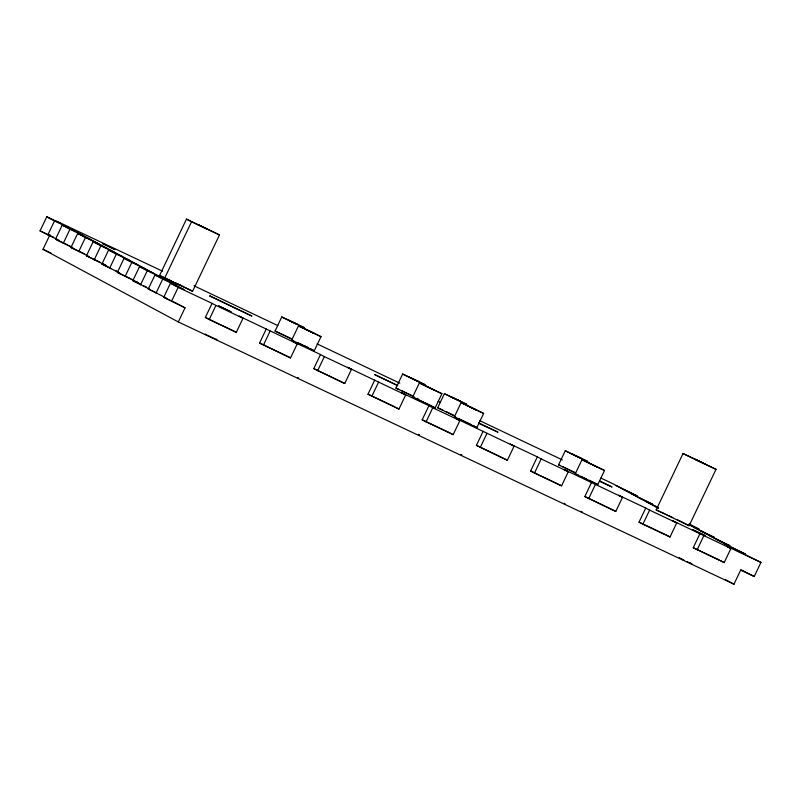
<?xml version="1.0" encoding="UTF-8"?>
<svg xmlns="http://www.w3.org/2000/svg" width="801" height="801" viewBox="0 0 801 801"><rect width="100%" height="100%" fill="white"/><g stroke="black" fill="none" stroke-linecap="round" stroke-linejoin="round"><path stroke-width="1.2" d="M59.074 240.37L40.05 230.888L46.768 216.801L60.325 223.199M47.78 235.043L54.498 220.956L46.768 216.801M689.421 524.885L739.663 551.869L760.95 562.412L754.232 576.5L740.675 570.112L733.956 584.199L178.303 321.942L43.014 249.301L50.002 234.653M72.28 247.609L55.509 239.199L62.228 225.101L75.785 231.499M63.239 243.344L69.967 229.256L62.228 225.101M88.871 256.44L70.969 247.499L77.697 233.401L91.244 239.799M78.698 251.644L85.427 237.557L77.697 233.401M106.583 265.812L86.438 255.799L93.156 241.702L106.703 248.1M94.168 259.945L100.886 245.857L93.156 241.702M119.79 273.051L101.897 264.1L108.616 250.012L122.173 256.4M109.627 268.255L116.345 254.157L108.616 250.012M135.739 281.391L138.643 282.953L117.357 272.4L124.075 258.312L137.632 264.71M125.086 276.555L131.805 262.458L124.075 258.312M149.587 289.121L132.816 280.7L139.534 266.613L153.091 273.011M140.545 284.856L147.264 270.758L139.534 266.613M166.167 297.952L148.275 289.001L155.004 274.913L168.55 281.311M159.609 275.464L186.493 219.104L219.474 234.913L192.59 291.274L159.609 275.464L163.524 277.226M156.005 293.156L162.733 279.068L155.004 274.913M164.646 278.167L191.529 221.807L186.493 219.104M178.303 321.942L185.021 307.854L163.734 297.311L170.463 283.214L184.01 289.612L56.46 221.126L162.623 271.229M171.464 301.456L178.192 287.369L170.463 283.214M266.282 328.941L259.564 343.038L290.533 357.907L297.251 343.809L239.179 316.155L243.043 318.227L236.325 332.315L209.211 319.529L205.346 317.446L212.075 303.359L178.192 287.369M209.211 319.529L215.94 305.431L212.075 303.359M263.429 345.111L270.147 331.023M292.105 339.354L275.043 331.053L281.762 316.966L304.31 327.709L281.762 316.966M303.199 345.672L291.744 340.014L298.463 325.927L309.667 331.193M302.948 345.281L298.783 343.379L314.282 350.768L321.011 336.67L309.556 331.023M374.698 380.115L367.979 394.202L398.948 409.071L405.676 394.983L347.594 367.319L351.459 369.401L344.74 383.489L313.772 368.62L320.49 354.533L293.386 341.737L297.251 343.809M317.637 370.693L324.355 356.605L320.49 354.533M371.844 396.285L378.563 382.187M414.538 397.126L395.934 388.105L402.653 374.017L425.201 384.76L413.997 379.494M412.625 397.076L419.354 382.988L441.902 393.732L435.173 407.819L412.625 397.076L423.719 402.172M483.123 431.288L476.405 445.376L507.373 460.245L514.092 446.157L456.019 418.492L459.884 420.565L453.166 434.663L426.052 421.867L422.187 419.794L428.915 405.696L401.812 392.911L405.676 394.983M426.052 421.867L432.78 407.779L428.915 405.696M454.738 416.109L437.676 407.809L444.395 393.722L455.599 398.988M454.367 416.78L461.096 402.683L483.644 413.426L476.915 427.524L454.367 416.78L455.789 417.351M480.27 447.449L486.988 433.361M591.538 482.462L584.82 496.55L615.789 511.418L622.517 497.331L564.435 469.666L568.299 471.739L561.581 485.837L534.477 473.041L530.612 470.968L537.331 456.87L510.227 444.074L514.092 446.157M534.477 473.041L541.196 458.943L537.331 456.87M575.629 473.171L558.567 464.87L565.286 450.773L587.834 461.516L576.62 456.25M575.258 473.832L581.987 459.744L604.525 470.487L597.806 484.575L575.258 473.832L578.432 475.203M588.685 498.623L595.403 484.535M699.964 533.626L693.245 547.724L724.214 562.592L730.933 548.495L672.86 520.84L676.725 522.913L670.006 537L642.893 524.214L639.028 522.132L645.756 508.044L618.652 495.248L622.517 497.331M642.893 524.214L649.621 510.117L645.756 508.044M656.149 509.907L683.033 453.546L716.014 469.346L689.12 525.716L656.149 509.907L660.905 511.969M697.11 549.796L703.829 535.709M219.474 234.913L191.529 221.807M321.011 336.67L298.463 325.927M275.043 331.053L285.166 335.689M291.744 340.014L293.166 340.595M441.902 393.732L419.354 382.988M483.644 413.426L461.096 402.683M395.934 388.105L399.108 389.486M437.676 407.809L443.153 410.252M604.525 470.487L581.987 459.744M558.567 464.87L559.979 465.441M461.206 454.698L461.766 454.938M716.014 469.346L683.033 453.546M171.494 281.181L170.883 280.931L171.564 281.301M417.061 398.277L418.142 398.738M679.228 557.836L680.029 558.167M297.742 377.561L298.583 377.942M418.633 434.623L419.464 434.993M581.266 511.378L582.097 511.749M206.668 334.738L205.126 334.107M215.779 339.234L216.771 339.684M690.122 563.103L691.904 563.884L689.981 562.883M478.427 423.258L498.012 432.18L478.848 422.898M164.395 277.627L166.988 278.828M172.235 281.521L173.216 281.972M661.776 512.37L664.369 513.571M562.502 466.603L568.68 469.496M458.312 418.512L471.128 424.59M681.01 558.607L682.312 559.208M415.088 380.014C428.165 386.062 399.999 372.645 412.895 378.973M454.507 398.467C441.431 392.42 469.586 405.827 456.7 399.509M577.721 456.77C590.798 462.818 562.632 449.411 575.529 455.729M308.575 330.673L305.511 329.281L313.962 333.316L309.807 331.404M168 279.299L170.022 280.25M665.381 514.052L667.403 515.003M401.411 390.558L404.115 391.819M297.221 342.458L299.924 343.729M304.17 346.012L307.244 347.404L304.04 345.812M580.745 476.275L583.438 477.546M214.488 338.633L208.15 335.609M687.308 561.791L688.83 562.502M193.962 285.777L277.817 325.596M399.789 383.168L317.066 343.879M438.187 401.291L440.45 402.352M562.422 459.924L479.689 420.635M600.82 478.047L612.114 483.373L658.492 508.285M615.979 485.456L637.266 495.999L623.709 489.601M54.498 220.956L68.055 227.344M631.438 493.756L652.725 504.3L639.168 497.902M69.967 229.256L83.514 235.654M646.898 502.057L658.192 507.383M85.427 237.557L98.974 243.955M654.627 506.202L658.022 507.804M100.886 245.857L114.433 252.255M689.12 523.984L699.103 529.211L688.94 524.405M116.345 254.157L129.902 260.555M693.286 526.958L714.562 537.511L701.015 531.113M131.805 262.458L145.361 268.856M708.745 535.258L730.031 545.811L716.474 539.413M147.264 270.758L160.821 277.156M724.204 543.569L745.491 554.112L731.934 547.714M162.733 279.068L176.28 285.456M760.95 562.412L727.068 546.422L730.933 548.495M215.94 305.431L243.043 318.227M324.355 356.605L351.459 369.401M432.78 407.779L459.884 420.565M541.196 458.943L568.299 471.739M649.621 510.117L676.725 522.913M40.05 230.888L53.607 237.286M55.509 239.199L67.935 245.056M70.969 247.499L84.526 253.887M86.438 255.799L99.985 262.197M101.897 264.1L110.928 268.365M117.357 272.4L130.903 278.798M132.816 280.7L140.726 284.435M142.978 285.496L146.373 287.098M148.275 289.001L157.316 293.266M163.734 297.311L170.513 300.505M172.776 301.566L177.291 303.699M740.855 569.691L754.232 576.5M205.346 317.446L236.325 332.315M259.564 343.038L290.533 357.907M313.772 368.62L344.74 383.489M367.979 394.202L395.083 406.998M422.187 419.794L449.301 432.58M476.405 445.376L507.373 460.245M530.612 470.968L561.581 485.837M584.82 496.55L615.789 511.418M639.028 522.132L665.01 534.397M693.245 547.724L719.218 559.979M43.014 249.301L50.934 253.046M292.966 322.232L288.811 320.32L297.261 324.345L294.067 322.753M472.3 407.949L468.134 406.047L476.595 410.072L472.43 408.16M600.249 481.601L612.034 487.018L599.869 481.011M668.414 515.474L672.78 517.546M445.857 411.524L447.799 412.445M405.086 392.28L407.028 393.201M584.41 478.007L586.352 478.928M300.896 344.19L302.838 345.111M576.74 456.43L565.286 450.773M455.489 398.808L466.943 404.465L444.395 393.722M414.107 379.674L402.653 374.017M569.651 469.957L575.318 472.68M448.77 412.905L454.427 415.629M407.999 393.671L412.685 395.924M176.5 283.324L178.693 284.375M175.599 283.093L180.465 285.496L174.508 282.743M286.137 336.15L291.794 338.873M424.7 402.633L435.173 407.819M303.809 345.581L308.495 347.834M677.175 519.649L684.094 523.013M589.276 480.33L597.806 484.575M179.794 284.896L183.9 286.878M682.482 559.488L684.024 560.229M184.781 287.319L192.59 291.274M172.345 281.682L173.346 282.182M473.491 425.752L476.915 427.524M310.858 348.996L314.282 350.768M215.639 339.013L216.671 339.524M205.787 334.448L206.818 334.958M564.214 503.228L565.106 503.679M418.452 434.342L419.334 434.783M679.468 557.977L680.129 558.317M461.076 454.487L461.686 454.808M685.095 523.554L689.12 525.716M720.349 560.51L724.214 562.592M666.142 534.928L670.006 537M725.155 579.473L733.956 584.199M450.262 433.101L453.166 434.663M396.054 407.519L398.948 409.071M69.066 245.587L72.931 247.669M102.888 263.749L105.782 265.311M115.444 270.498L118.348 272.05M131.875 279.319L133.807 280.35M178.253 304.22L185.021 307.854M197.917 224.61L207.349 229.136L197.917 224.61M102.558 243.574L115.054 249.562L102.558 243.574M210.283 296.14L209.642 295.929L251.914 316.085L210.283 296.14M695.298 459.363L704.73 463.889L695.298 459.363M218.523 305.842L231.008 311.819L218.523 305.842M426.522 386.382L434.853 390.367L426.522 386.382M374.828 374.638L397.586 385.541L374.828 374.638M589.156 463.138L597.486 467.123L589.156 463.138M692.855 529.721L705.351 535.699L692.855 529.721"/></g></svg>
